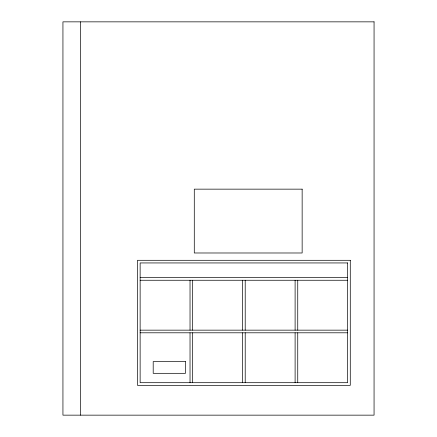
<?xml version="1.0" encoding="UTF-8"?>
<svg xmlns="http://www.w3.org/2000/svg" width="437" height="437" viewBox="0 0 437 437"><rect width="100%" height="100%" fill="white"/><g stroke="black" fill="none" stroke-linecap="round" stroke-linejoin="round"><path stroke-width="0.66" d="M140.135 277.615L347.644 277.615M140.135 280.259L347.644 280.259M140.135 330.154L347.644 330.154M140.135 332.797L347.644 332.797M297.744 280.259L297.744 330.154M297.744 332.797L297.744 382.692M295.106 280.259L295.106 330.154M295.106 332.797L295.106 382.692M245.212 280.259L245.212 330.154M245.212 332.797L245.212 382.692M242.568 280.259L242.568 330.154M242.568 332.797L242.568 382.692M192.673 280.259L192.673 330.154M192.673 332.797L192.673 382.692M190.029 280.259L190.029 330.154M190.029 332.797L190.029 382.692M80.55 21.85L80.55 415.15M374.061 21.85L62.939 21.85L62.939 415.15L374.061 415.15L374.061 21.85M302.147 189.15L194.285 189.15L194.285 252.985L302.147 252.985L302.147 189.15M350.283 260.299L137.491 260.299L137.491 385.336L350.283 385.336L350.283 260.299M347.644 262.943L140.135 262.943L140.135 382.692L347.644 382.692L347.644 262.943M185.479 361.585L153.196 361.585L153.196 373.324L185.479 373.324L185.479 361.585"/></g></svg>
